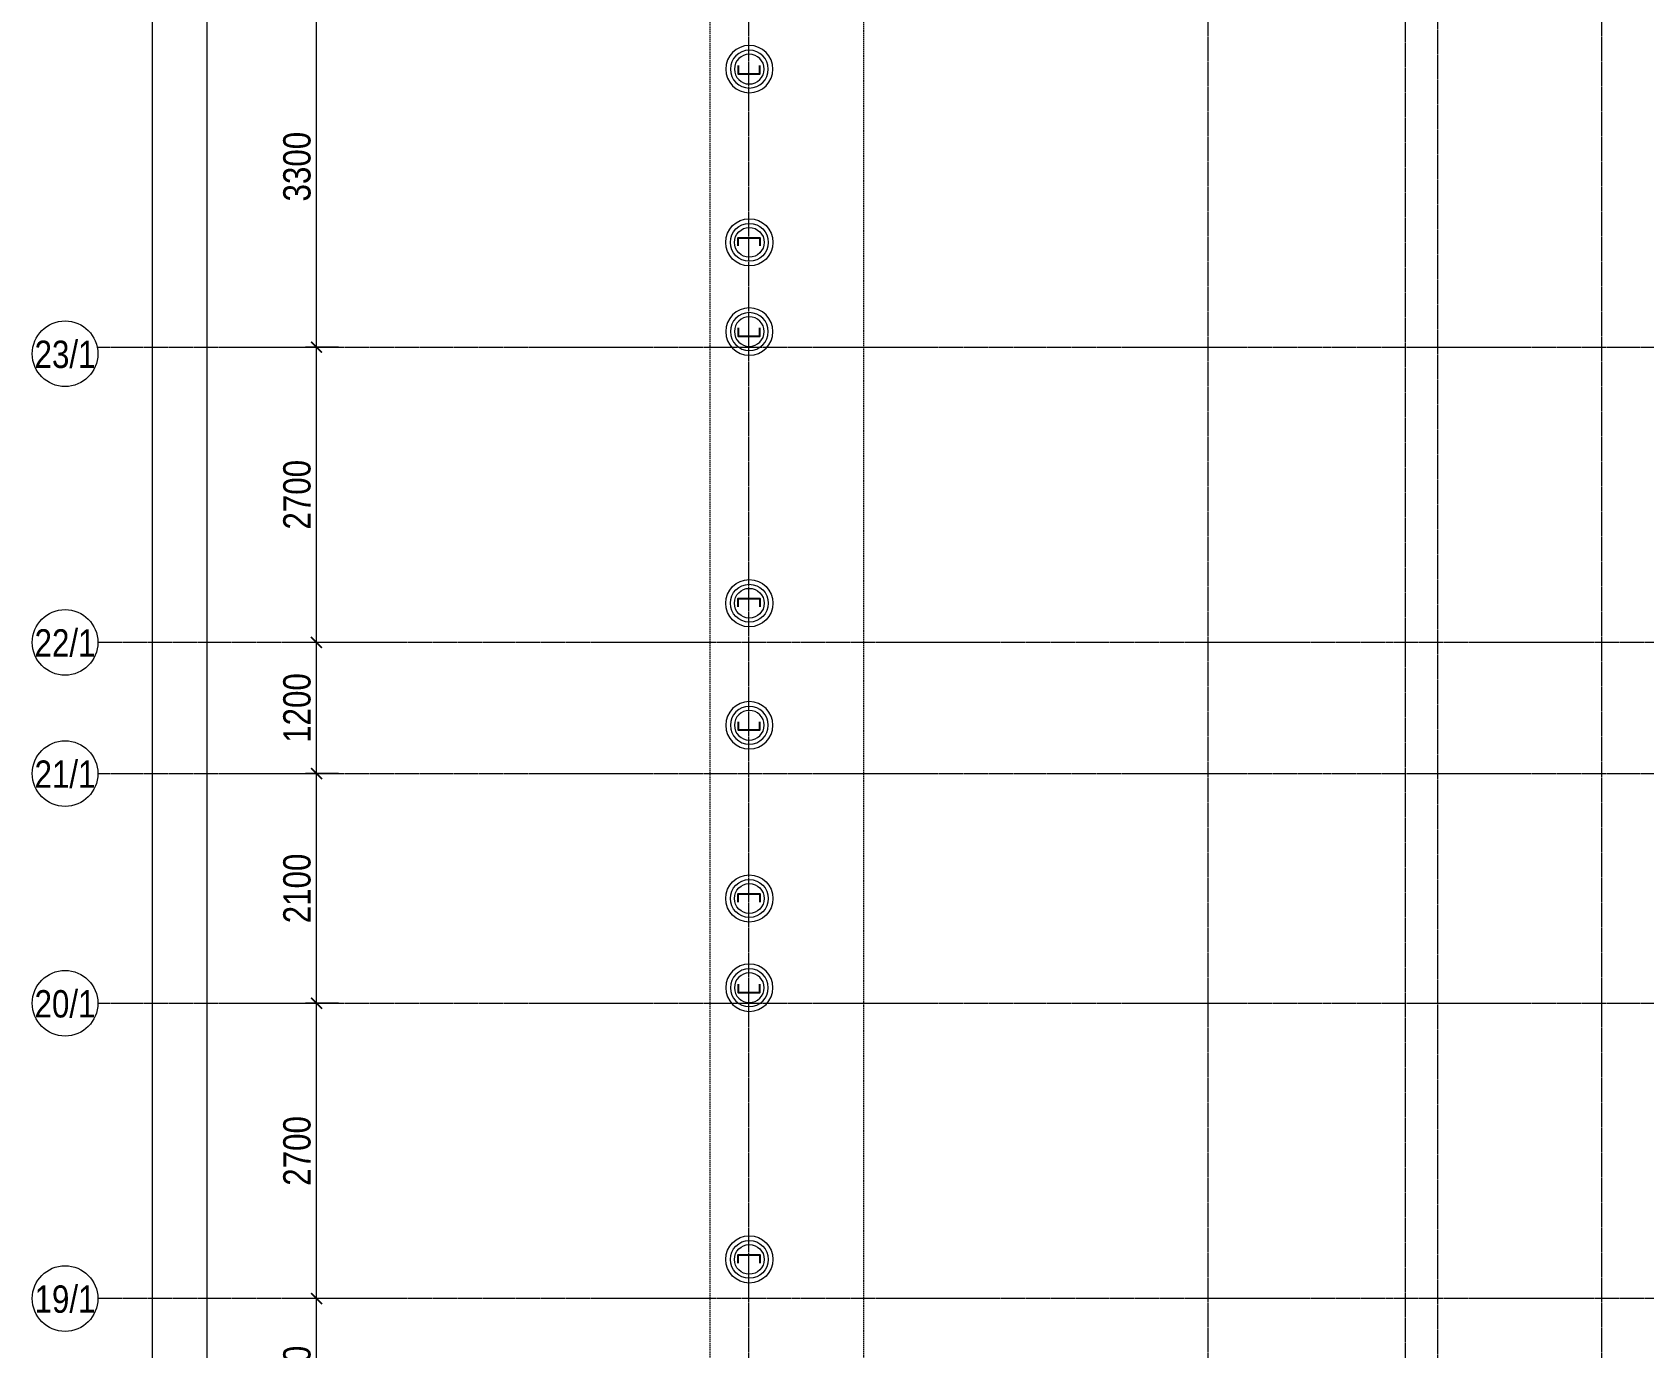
# Model space of a CAD drawing. Header units: millimetres. Extents: x -65509 to 912790, y 446 to 713294.
# Drawn here: x 110842 to 125580, y 365027 to 377056 of the extents above; entities that cross this region are included whole.
import ezdxf
from ezdxf.enums import TextEntityAlignment as Align

# ---------------------------------------------------------------- set-up
doc = ezdxf.new("R2010")
doc.units = ezdxf.units.MM
doc.linetypes.add('CENTER2', pattern=[28.575, 19.05, -3.175, 3.175, -3.175])
doc.linetypes.add('DASHED', pattern=[19.05, 12.7, -6.35])
doc.layers.get('Defpoints').update_dxf_attribs({"color": 250})
doc.layers.add('АР_Делит', color=250, linetype='Continuous', lineweight=0, plot=False)
for name, color, linetype, lineweight in [('АР_Разрезы марка', 7, 'Continuous', 13), ('КМ_Фахверки', 250, 'Continuous', 25), ('РД_Оси_100', 250, 'Continuous', 0), ('РД_Оси_размер', 250, 'Continuous', 0)]:
    doc.layers.add(name, color=color, linetype=linetype, lineweight=lineweight)
doc.styles.add('style1', font='ARIALN.TTF')
doc.styles.add('ккк', font='isocpeur.ttf', dxfattribs={"width": 0.85, "oblique": 15})
doc.dimstyles.new('Dim100_ареал', dxfattribs={"dimscale": 100, "dimtxt": 2.5, "dimasz": 1, "dimexe": 1, "dimexo": 1, "dimgap": 0.5, "dimtad": 1, "dimzin": 12, "dimdsep": 46, "dimtxsty": 'style1', "dimblk": 'ARCHTICK', "dimcen": 1, "dimdle": 1, "dimclrd": 256, "dimclre": 256, "dimaunit": 1, "dimadec": 0, "dimazin": 3, "dimtfac": 1, "dimtmove": 1, "dimatfit": 3, "dimldrblk": 'OPEN30', "dimfxl": 4, "dimfxlon": 1, "dimtolj": 1, "dimtzin": 0, "dimlwd": 9, "dimlwe": 9, "dimarcsym": 0})

# ---------------------------------------------------------------- blocks, each defined once
blk = doc.blocks.new('A-iden')
at = {"linetype": 'Continuous', "lineweight": 5}
blk.add_circle((0, -4), 3, dxfattribs=at)
at = {"color": 0, "linetype": 'Continuous', "lineweight": 20, "style": 'ккк', "width": 0.85}
blk.add_attdef('ID', text='', height=8, dxfattribs=at).set_placement((0.31, -3.85), align=Align.MIDDLE_CENTER)
blk = doc.blocks.new('_ArchTick')
at = {"color": 0, "linetype": 'ByBlock', "const_width": 0.15}
blk.add_lwpolyline([(-0.5, -0.5), (0.5, 0.5)], dxfattribs=at)
blk = doc.blocks.new('*D245')
at = {"layer": 'Defpoints', "color": 0, "transparency": 16777216}
for p in [(-5455, 134700), (-2955, 134700), (-2955, 0)]:
    blk.add_point(p, dxfattribs=at)
at = {"layer": 'РД_Оси_размер', "color": 0, "lineweight": 5, "transparency": 16777216}
for p, q in [((-5455, -100), (-5455, 134800)), ((-5255, 134700), (-5555, 134700)), ((-5255, 0), (-5555, 0))]:
    blk.add_line(p, q, dxfattribs=at)
at = {"layer": 'РД_Оси_размер', "color": 0, "lineweight": 5, "transparency": 16777216, "xscale": 100, "yscale": 100, "zscale": 100}
for p, rotation in [((-5455, 134700), 90), ((-5455, 0), 270)]:
    blk.add_blockref('_ArchTick', p, dxfattribs=dict(at, rotation=rotation))
at = {"layer": 'РД_Оси_размер', "color": 0, "transparency": 16777216, "insert": (-5633, 67350), "char_height": 250, "attachment_point": 5, "rotation": 90, "style": 'style1'}
blk.add_mtext('\\A1;134700', dxfattribs=at)
blk = doc.blocks.new('_Open30')
at = {"color": 0, "linetype": 'ByBlock', "lineweight": -2}
for p, q in [((-1, 0.27), (0, 0)), ((0, 0), (-1, -0.27)), ((0, 0), (-1, 0))]:
    blk.add_line(p, q, dxfattribs=at)
blk = doc.blocks.new('*D261')
at = {"layer": 'Defpoints', "color": 0, "transparency": 16777216}
for p in [(-3955, 70200), (-2955, 70200), (-2955, 68700)]:
    blk.add_point(p, dxfattribs=at)
at = {"layer": 'РД_Оси_размер', "color": 0, "lineweight": 5, "transparency": 16777216}
for p, q in [((-3755, 70200), (-4055, 70200)), ((-3955, 68600), (-3955, 70300)), ((-3755, 68700), (-4055, 68700))]:
    blk.add_line(p, q, dxfattribs=at)
at = {"layer": 'РД_Оси_размер', "color": 0, "lineweight": 5, "transparency": 16777216, "xscale": 100, "yscale": 100, "zscale": 100}
for p, rotation in [((-3955, 70200), 90), ((-3955, 68700), 270)]:
    blk.add_blockref('_ArchTick', p, dxfattribs=dict(at, rotation=rotation))
at = {"layer": 'РД_Оси_размер', "color": 0, "transparency": 16777216, "insert": (-4133, 69450), "char_height": 250, "attachment_point": 5, "rotation": 90, "style": 'style1'}
blk.add_mtext('\\A1;1500', dxfattribs=at)
blk = doc.blocks.new('*D262')
at = {"layer": 'Defpoints', "color": 0, "transparency": 16777216}
for p in [(-3955, 72900), (-2955, 72900), (-2955, 70200)]:
    blk.add_point(p, dxfattribs=at)
at = {"layer": 'РД_Оси_размер', "color": 0, "lineweight": 5, "transparency": 16777216}
for p, q in [((-3955, 70100), (-3955, 73000)), ((-3755, 72900), (-4055, 72900)), ((-3755, 70200), (-4055, 70200))]:
    blk.add_line(p, q, dxfattribs=at)
at = {"layer": 'РД_Оси_размер', "color": 0, "lineweight": 5, "transparency": 16777216, "xscale": 100, "yscale": 100, "zscale": 100}
for p, rotation in [((-3955, 72900), 90), ((-3955, 70200), 270)]:
    blk.add_blockref('_ArchTick', p, dxfattribs=dict(at, rotation=rotation))
at = {"layer": 'РД_Оси_размер', "color": 0, "transparency": 16777216, "insert": (-4133, 71550), "char_height": 250, "attachment_point": 5, "rotation": 90, "style": 'style1'}
blk.add_mtext('\\A1;2700', dxfattribs=at)
blk = doc.blocks.new('*D263')
at = {"layer": 'Defpoints', "color": 0, "transparency": 16777216}
for p in [(-3955, 75000), (-2955, 75000), (-2955, 72900)]:
    blk.add_point(p, dxfattribs=at)
at = {"layer": 'РД_Оси_размер', "color": 0, "lineweight": 5, "transparency": 16777216}
for p, q in [((-3955, 72800), (-3955, 75100)), ((-3755, 75000), (-4055, 75000)), ((-3755, 72900), (-4055, 72900))]:
    blk.add_line(p, q, dxfattribs=at)
at = {"layer": 'РД_Оси_размер', "color": 0, "lineweight": 5, "transparency": 16777216, "xscale": 100, "yscale": 100, "zscale": 100}
for p, rotation in [((-3955, 75000), 90), ((-3955, 72900), 270)]:
    blk.add_blockref('_ArchTick', p, dxfattribs=dict(at, rotation=rotation))
at = {"layer": 'РД_Оси_размер', "color": 0, "transparency": 16777216, "insert": (-4133, 73950), "char_height": 250, "attachment_point": 5, "rotation": 90, "style": 'style1'}
blk.add_mtext('\\A1;2100', dxfattribs=at)
blk = doc.blocks.new('*D264')
at = {"layer": 'Defpoints', "color": 0, "transparency": 16777216}
for p in [(-3955, 76200), (-2955, 76200), (-2955, 75000)]:
    blk.add_point(p, dxfattribs=at)
at = {"layer": 'РД_Оси_размер', "color": 0, "lineweight": 5, "transparency": 16777216}
for p, q in [((-3755, 76200), (-4055, 76200)), ((-3955, 74900), (-3955, 76300)), ((-3755, 75000), (-4055, 75000))]:
    blk.add_line(p, q, dxfattribs=at)
at = {"layer": 'РД_Оси_размер', "color": 0, "lineweight": 5, "transparency": 16777216, "xscale": 100, "yscale": 100, "zscale": 100}
for p, rotation in [((-3955, 76200), 90), ((-3955, 75000), 270)]:
    blk.add_blockref('_ArchTick', p, dxfattribs=dict(at, rotation=rotation))
at = {"layer": 'РД_Оси_размер', "color": 0, "transparency": 16777216, "insert": (-4133, 75600), "char_height": 250, "attachment_point": 5, "rotation": 90, "style": 'style1'}
blk.add_mtext('\\A1;1200', dxfattribs=at)
blk = doc.blocks.new('*D265')
at = {"layer": 'Defpoints', "color": 0, "transparency": 16777216}
for p in [(-3955, 78900), (-2955, 78900), (-2955, 76200)]:
    blk.add_point(p, dxfattribs=at)
at = {"layer": 'РД_Оси_размер', "color": 0, "lineweight": 5, "transparency": 16777216}
for p, q in [((-3955, 76100), (-3955, 79000)), ((-3755, 78900), (-4055, 78900)), ((-3755, 76200), (-4055, 76200))]:
    blk.add_line(p, q, dxfattribs=at)
at = {"layer": 'РД_Оси_размер', "color": 0, "lineweight": 5, "transparency": 16777216, "xscale": 100, "yscale": 100, "zscale": 100}
for p, rotation in [((-3955, 78900), 90), ((-3955, 76200), 270)]:
    blk.add_blockref('_ArchTick', p, dxfattribs=dict(at, rotation=rotation))
at = {"layer": 'РД_Оси_размер', "color": 0, "transparency": 16777216, "insert": (-4133, 77550), "char_height": 250, "attachment_point": 5, "rotation": 90, "style": 'style1'}
blk.add_mtext('\\A1;2700', dxfattribs=at)
blk = doc.blocks.new('*D266')
at = {"layer": 'Defpoints', "color": 0, "transparency": 16777216}
for p in [(-3955, 82200), (-2955, 82200), (-2955, 78900)]:
    blk.add_point(p, dxfattribs=at)
at = {"layer": 'РД_Оси_размер', "color": 0, "lineweight": 5, "transparency": 16777216}
for p, q in [((-3955, 78800), (-3955, 82300)), ((-3755, 82200), (-4055, 82200)), ((-3755, 78900), (-4055, 78900))]:
    blk.add_line(p, q, dxfattribs=at)
at = {"layer": 'РД_Оси_размер', "color": 0, "lineweight": 5, "transparency": 16777216, "xscale": 100, "yscale": 100, "zscale": 100}
for p, rotation in [((-3955, 82200), 90), ((-3955, 78900), 270)]:
    blk.add_blockref('_ArchTick', p, dxfattribs=dict(at, rotation=rotation))
at = {"layer": 'РД_Оси_размер', "color": 0, "transparency": 16777216, "insert": (-4133, 80550), "char_height": 250, "attachment_point": 5, "rotation": 90, "style": 'style1'}
blk.add_mtext('\\A1;3300', dxfattribs=at)
blk = doc.blocks.new('*D238')
at = {"layer": 'Defpoints', "color": 0, "transparency": 16777216}
for p in [(-4955, 100500), (-2955, 100500), (-2955, 68700)]:
    blk.add_point(p, dxfattribs=at)
at = {"layer": 'РД_Оси_размер', "color": 0, "lineweight": 5, "transparency": 16777216}
for p, q in [((-4955, 68600), (-4955, 100600)), ((-4755, 100500), (-5055, 100500)), ((-4755, 68700), (-5055, 68700))]:
    blk.add_line(p, q, dxfattribs=at)
at = {"layer": 'РД_Оси_размер', "color": 0, "lineweight": 5, "transparency": 16777216, "xscale": 100, "yscale": 100, "zscale": 100}
for p, rotation in [((-4955, 100500), 90), ((-4955, 68700), 270)]:
    blk.add_blockref('_ArchTick', p, dxfattribs=dict(at, rotation=rotation))
at = {"layer": 'РД_Оси_размер', "color": 0, "transparency": 16777216, "insert": (-5133, 84600), "char_height": 250, "attachment_point": 5, "rotation": 90, "style": 'style1'}
blk.add_mtext('\\A1;31800', dxfattribs=at)
blk = doc.blocks.new('Ф_пеноблок 200')
at = {"layer": 'АР_Делит', "color": 1}
for radius in [216, 173, 136]:
    blk.add_circle((103, -42), radius, dxfattribs=at)
at = {"layer": 'КМ_Фахверки'}
blk.add_lwpolyline([(0, -75), (0, 0), (200, 0), (200, -75)], dxfattribs=at)
blk = doc.blocks.new('СОШ_2200_АР_ОСИ_М100_28.05.24')
at = {"layer": 'АР_Делит', "color": 5, "linetype": 'DASHED'}
blk.add_lwpolyline([(114955, 135155), (114955, -355), (93595.036, -355), (93595.036, 13855), (94145, 13855), (94145, 68320), (66055, 68320), (66055, 13857.73), (83455, 13857.73), (83455, -355), (45245, -355), (45245, 13145), (44695, 13145), (44695, 26755), (45245, 26755), (45245, 68320), (20455, 68320), (20455, 26755), (27955, 26755), (27955, 13145), (-355, 13145), (-355, 100855)], dxfattribs=at)
at = {"layer": 'РД_Оси_100', "linetype": 'CENTER2'}
for p, q in [((0, -6155), (0, 139938.679)), ((4200, -6155), (4200, 139938.679)), ((-5954.958, 78900), (119910, 78900)), ((119910, 76200), (-5954.958, 76200)), ((-5954.958, 75000), (119910, 75000)), ((-5954.958, 72900), (95715.503, 72900))]:
    blk.add_line(p, q, dxfattribs=at)
for points in [[(5849.555, 139938.679), (6000, 139538.679), (6000, -6194.559)], [(6300, -6195.83), (6300, 139538.679), (6450, 139938.679)], [(7800, -6155), (7800, 139938.679)], [(119910, 70200), (-5954.958, 70200)]]:
    blk.add_lwpolyline(points, dxfattribs=at)
at = {"layer": 'РД_Оси_100', "color": 0}
ref = blk.add_blockref('A-iden', (-6254.958, 79239.148), dxfattribs=dict(at, xscale=100, yscale=100, zscale=100))
ref.add_attrib('ID', '23/1', dxfattribs={"layer": '0', "linetype": 'Continuous', "height": 250, "style": 'style1'}).set_placement((-6254.958, 78839.148), align=Align.MIDDLE)
ref = blk.add_blockref('A-iden', (-6254.958, 76600), dxfattribs=dict(at, xscale=100, yscale=100, zscale=100))
ref.add_attrib('ID', '22/1', dxfattribs={"layer": '0', "linetype": 'Continuous', "height": 250, "style": 'style1'}).set_placement((-6254.958, 76200), align=Align.MIDDLE)
ref = blk.add_blockref('A-iden', (-6254.958, 75400), dxfattribs=dict(at, xscale=100, yscale=100, zscale=100))
ref.add_attrib('ID', '21/1', dxfattribs={"layer": '0', "linetype": 'Continuous', "height": 250, "style": 'style1'}).set_placement((-6254.958, 75000), align=Align.MIDDLE)
ref = blk.add_blockref('A-iden', (-6254.958, 73300), dxfattribs=dict(at, xscale=100, yscale=100, zscale=100))
ref.add_attrib('ID', '20/1', dxfattribs={"layer": '0', "linetype": 'Continuous', "height": 250, "style": 'style1'}).set_placement((-6254.958, 72900), align=Align.MIDDLE)
ref = blk.add_blockref('A-iden', (-6254.958, 70600), dxfattribs=dict(at, xscale=100, yscale=100, zscale=100))
ref.add_attrib('ID', '19/1', dxfattribs={"layer": '0', "linetype": 'Continuous', "height": 250, "style": 'style1'}).set_placement((-6254.958, 70200), align=Align.MIDDLE)
at = {"layer": 'РД_Оси_размер'}
for base, p1, p2, picture, middle in [((-5454.958, 134700), (-2954.958, 0), (-2954.958, 134700), '*D245', (-5632.601, 67350)), ((-4954.958, 100500), (-2954.958, 68700), (-2954.958, 100500), '*D238', (-5132.601, 84600)), ((-3954.958, 82200), (-2954.958, 78900), (-2954.958, 82200), '*D266', (-4132.601, 80550)), ((-3954.958, 78900), (-2954.958, 76200), (-2954.958, 78900), '*D265', (-4132.601, 77550)), ((-3954.958, 76200), (-2954.958, 75000), (-2954.958, 76200), '*D264', (-4132.601, 75600)), ((-3954.958, 75000), (-2954.958, 72900), (-2954.958, 75000), '*D263', (-4132.601, 73950)), ((-3954.958, 72900), (-2954.958, 70200), (-2954.958, 72900), '*D262', (-4132.601, 71550)), ((-3954.958, 70200), (-2954.958, 68700), (-2954.958, 70200), '*D261', (-4132.601, 69450))]:
    dim = blk.add_linear_dim(base=base, p1=p1, p2=p2, angle=90, dimstyle='Dim100_ареал', dxfattribs=at)
    dim.commit()
    dim.dimension.update_dxf_attribs({"geometry": picture, "text_midpoint": middle})

msp = doc.modelspace()

# ---------------------------------------------------------------- linework, layer by layer
at = {"layer": 'АР_Разрезы марка', "linetype": 'DASHED', "lineweight": 0}
msp.add_lwpolyline([(118444.116, 402467.343), (118444.116, 362370.5), (127440.479, 362370.5), (127440.479, 329302.179), (130630.684, 329302.179), (130630.684, 303075.968)], dxfattribs=at)

# ---------------------------------------------------------------- block references
at = {"layer": 'КМ_Фахверки', "xscale": -1, "rotation": 180}
for p in [(117297.159, 376676.733), (117297.159, 374276.733), (117297.159, 370676.733), (117297.159, 368276.733)]:
    msp.add_blockref('Ф_пеноблок 200', p, dxfattribs=at)
at = {"layer": 'КМ_Фахверки'}
for p in [(117297.159, 375176.733), (117297.159, 371876.733), (117297.159, 369176.733), (117297.159, 365876.733)]:
    msp.add_blockref('Ф_пеноблок 200', p, dxfattribs=at)
at = {"layer": 'РД_Оси_100'}
msp.add_blockref('СОШ_2200_АР_ОСИ_М100_28.05.24', (117397.159, 295276.733), dxfattribs=at)

doc.saveas('drawing.dxf')
